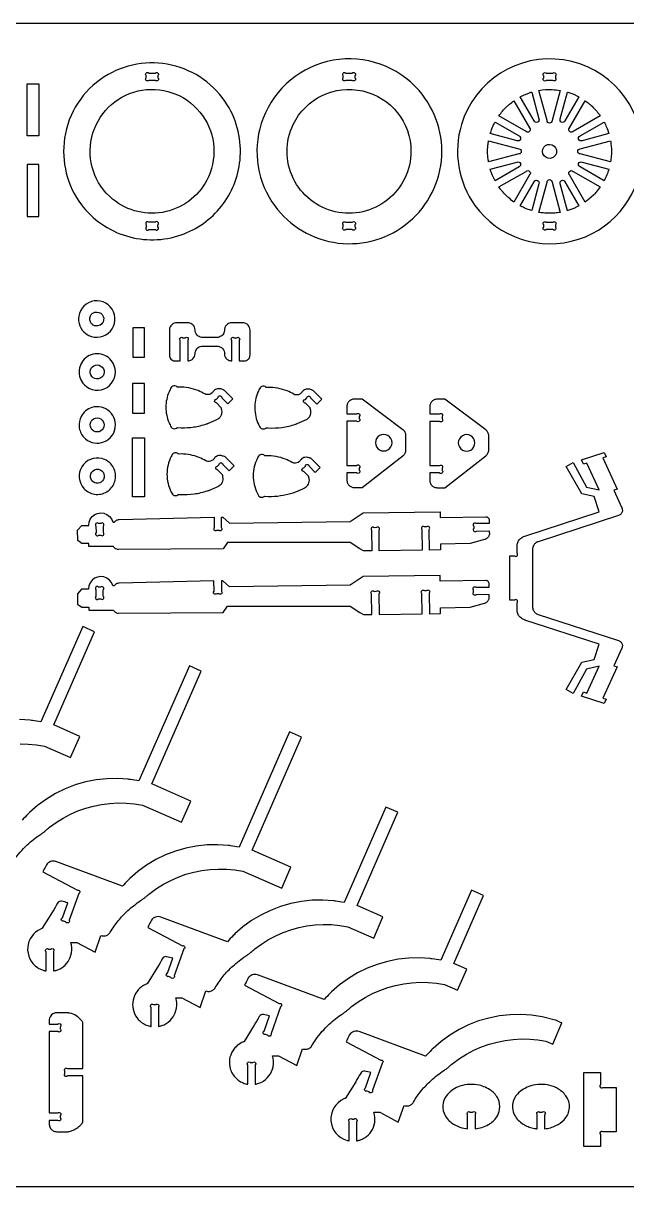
# Model space of a CAD drawing. Extents: x -21.6 to 50.9, y 1.1 to 40.4.
# Drawn here: x 1.77 to 22.16, y 1.08 to 40.38 of the extents above; entities that cross this region are included whole.
import ezdxf

# ---------------------------------------------------------------- set-up
doc = ezdxf.new("R2010")
doc.units = 0
doc.header["$MEASUREMENT"] = 0
doc.layers.get('0').update_dxf_attribs({"linetype": 'CONTINUOUS'})
doc.layers.add('SECTIONCUTEDGES', color=18, linetype='CONTINUOUS')

msp = doc.modelspace()

# ---------------------------------------------------------------- linework, layer by layer
for points in [[(50.915, 40.384), (50.915, 1.081), (-21.593, 1.081), (-21.593, 40.384)], [(2.294, 36.587), (1.896, 36.587), (1.896, 38.337), (2.294, 38.337)], [(5.862, 24.382), (5.464, 24.382), (5.464, 26.376), (5.862, 26.376)]]:
    msp.add_lwpolyline(points, close=True)
at = {"layer": 'SECTIONCUTEDGES'}
for points in [[(3.736, 34.256, 0.158451), (5.254, 33.198, 0.158579), (7.103, 33.236, 0.143083), (8.467, 34.208, 0.143219), (9.093, 35.761, 0.081543), (9.03, 36.734, 0.08205), (8.661, 37.63, 0.41824), (4.508, 38.576, 0.217104), (3.164, 36.5, 0.09957), (3.224, 35.318, 0.099953)], [(10.173, 34.355, 0.43471), (14.674, 33.57, 0.435012), (15.142, 38.112, 0.263114), (12.241, 39.133, 0.263168), (9.872, 37.174, 0.118408), (9.684, 35.728, 0.118485)], [(17.032, 34.233, 0.325322), (20.525, 33.087, 0.325497), (22.689, 36.057, 0.371858), (20.022, 39.147, 0.371962), (16.576, 36.961, 0.115164), (16.486, 35.543, 0.115322)], [(6.01, 38.703), (6.232, 38.703, -1), (6.32, 38.614), (6.32, 38.541, -1), (6.232, 38.453), (6.01, 38.453, -1), (5.922, 38.541), (5.922, 38.614, -1)], [(12.667, 38.703), (12.888, 38.703, -1), (12.977, 38.614), (12.977, 38.541, -1), (12.888, 38.453), (12.667, 38.453, -1), (12.578, 38.541), (12.578, 38.614, -1)], [(19.665, 38.451), (19.443, 38.451, -1), (19.355, 38.54), (19.355, 38.613, -1), (19.443, 38.701), (19.665, 38.701, -1), (19.753, 38.613), (19.753, 38.54, -1)], [(4.789, 34.444, -0.621062), (5.646, 38.096, -0.621375), (8.026, 35.197, -0.233521), (6.593, 34.02, -0.233759)], [(14.868, 36.058, -0.481507), (12.31, 34.018, -0.481693), (10.891, 36.965, -0.349808), (13.241, 38.097, -0.349977)], [(19.911, 38.118), (19.638, 37.096, -1), (19.467, 37.096), (19.194, 38.117, -0.057699), (19.642, 38.145, -0.024823)], [(18.349, 37.768), (18.878, 36.852, -1), (18.757, 36.731), (17.842, 37.26, -0.014778), (17.965, 37.416, -0.028539), (18.108, 37.57, -0.018438), (18.197, 37.648, -0.011345)], [(18.95, 38.06), (19.193, 37.154, -1), (19.031, 37.087), (18.562, 37.899, -0.012176), (18.738, 37.982, -0.019565), (18.85, 38.027, -0.009363), (18.9, 38.044, 0.003121)], [(20.544, 37.901), (20.074, 37.087, -1), (19.912, 37.154), (20.155, 38.061, 0.006199), (20.165, 38.059, -0.0186), (20.174, 38.056), (20.368, 37.985, -0.018388), (20.456, 37.944, 0.006129)], [(21.264, 37.26), (20.348, 36.731, -1), (20.227, 36.852), (20.756, 37.768, 0.006303), (20.821, 37.72, -0.01891), (20.885, 37.672, -0.017187), (20.962, 37.604, -0.012321), (21.063, 37.504, -0.018926), (21.146, 37.41, -0.012469)], [(17.71, 37.047), (18.522, 36.578, -1), (18.455, 36.416), (17.55, 36.659, -0.012918), (17.606, 36.82, -0.018758), (17.651, 36.929, -0.010898), (17.68, 36.988, 0.003632)], [(21.556, 36.659), (20.65, 36.416, -1), (20.583, 36.578), (21.395, 37.047, -0.026072), (21.475, 36.879, -0.02074)], [(17.492, 36.416), (18.513, 36.142, -1), (18.513, 35.971), (17.492, 35.698, 0.006429), (17.48, 35.771, -0.01929), (17.469, 35.845), (17.459, 36.057), (17.469, 36.268, -0.018896), (17.48, 36.342, 0.006298)], [(19.644, 35.837, -0.761731), (19.362, 36.198, -0.761062), (19.789, 36.032, -0.135678), (19.743, 35.915, -0.135247)], [(21.613, 35.698), (20.592, 35.971, -1), (20.592, 36.142), (21.613, 36.416, -0.005477), (21.633, 36.26, -0.027167), (21.644, 36.068, -0.022163), (21.638, 35.907, -0.016966)], [(17.548, 35.454), (18.455, 35.697, -1), (18.522, 35.535), (17.71, 35.066, -0.020623), (17.59, 35.332, -0.019978), (17.553, 35.435, -0.019766), (17.55, 35.445, 0.006588)], [(17.842, 34.853), (18.757, 35.382, -1), (18.878, 35.261), (18.349, 34.346, -0.019294), (18.175, 34.484, -0.045903), (17.922, 34.745, -0.008546), (17.885, 34.794, -0.007227)], [(20.756, 34.346), (20.227, 35.261, -1), (20.348, 35.382), (21.263, 34.854, -0.014529), (21.128, 34.68, -0.022653), (21.033, 34.576), (20.885, 34.442, -0.018394), (20.821, 34.393, 0.006131)], [(21.395, 35.066), (20.583, 35.535, -1), (20.65, 35.697), (21.555, 35.454, -0.023422), (21.486, 35.261, -0.022486)], [(18.562, 34.214), (19.031, 35.027, -1), (19.193, 34.959), (18.95, 34.054, -0.012234), (18.794, 34.108, -0.017991), (18.69, 34.151, -0.010478), (18.626, 34.182, 0.003492)], [(19.194, 33.996), (19.467, 35.017, -1), (19.638, 35.017), (19.912, 33.996, -0.013089), (19.729, 33.974, -0.036535), (19.448, 33.967, -0.015577), (19.335, 33.976, -0.012352)], [(20.155, 34.052), (19.912, 34.96, -1), (20.074, 35.027), (20.544, 34.213, 0.006248), (20.456, 34.169, -0.018746), (20.368, 34.128), (20.174, 34.057, -0.018599), (20.165, 34.055, 0.006199)], [(6.01, 33.414), (6.232, 33.414, 1), (6.32, 33.502), (6.32, 33.575, 1), (6.232, 33.664), (6.01, 33.664, 1), (5.922, 33.575), (5.922, 33.502, 1)], [(12.667, 33.664), (12.888, 33.664, -1), (12.977, 33.575), (12.977, 33.502, -1), (12.888, 33.414), (12.667, 33.414, -1), (12.578, 33.502), (12.578, 33.575, -1)], [(19.753, 33.574), (19.753, 33.501, -1), (19.665, 33.412), (19.443, 33.412, -1), (19.355, 33.501), (19.355, 33.574, -1), (19.443, 33.662), (19.665, 33.662, -1)], [(3.817, 29.958, 0.75949), (4.85, 30.54, 0.759547), (3.664, 30.576, 0.136656), (3.654, 30.245, 0.136693)], [(4.077, 30.234, -0.296821), (4.04, 30.498, -0.226812), (4.192, 30.622, -0.287658), (4.435, 30.541, -0.292131), (4.465, 30.29, -0.2076), (4.326, 30.17, -0.142803), (4.181, 30.167, -0.06574), (4.133, 30.187, -0.08291)], [(7.072, 28.978), (7.072, 29.669, 0.08601), (7.066, 29.678, -0.186349), (7.053, 29.715, -0.284949), (7.09, 29.77, -0.285005), (7.155, 29.762, -0.066648), (7.157, 29.76, 0.145329), (7.16, 29.758), (7.239, 29.758, 0.08601), (7.248, 29.763, -0.186349), (7.285, 29.776, -0.284949), (7.34, 29.74, -0.285005), (7.332, 29.674, -0.066648), (7.329, 29.672, 0.145329), (7.327, 29.669), (7.327, 28.978, 0.052408), (7.401, 28.99, 0.128325), (7.504, 29.051, 0.197605), (7.576, 29.223, -0.097222), (7.595, 29.322, -0.148336), (7.684, 29.43, -0.139985), (7.825, 29.476), (8.317, 29.476, -0.145828), (8.462, 29.427, -0.209993), (8.564, 29.259, -0.026239), (8.568, 29.214, 0.09194), (8.585, 29.132, 0.131652), (8.664, 29.029, 0.131653), (8.783, 28.98, 0.024549), (8.799, 28.979, -0.008181), (8.815, 28.978), (8.815, 29.669, 0.08601), (8.81, 29.678, -0.186349), (8.797, 29.715, -0.284949), (8.833, 29.77, -0.285005), (8.899, 29.762, -0.066648), (8.901, 29.76, 0.145329), (8.904, 29.758), (8.977, 29.758, 0.079593), (8.987, 29.763, -0.210465), (9.03, 29.775, -0.269976), (9.079, 29.736, -0.269963), (9.069, 29.674, -0.065724), (9.067, 29.672, 0.145463), (9.065, 29.669), (9.065, 28.978, 0.002017), (9.243, 28.979, 0.096696), (9.31, 28.993, 0.147636), (9.397, 29.065, 0.140954), (9.432, 29.177), (9.432, 30.019, 0.17911), (9.365, 30.188, 0.186027), (9.208, 30.267, 0.012625), (9.2, 30.268, 0.006307), (9.183, 30.268), (8.815, 30.268, 0.145828), (8.67, 30.22, 0.209993), (8.568, 30.052, 0.026239), (8.565, 30.007, -0.09194), (8.547, 29.924, -0.148336), (8.458, 29.816, -0.139985), (8.317, 29.77), (7.825, 29.77, -0.145828), (7.68, 29.819, -0.209993), (7.579, 29.987, -0.026239), (7.575, 30.032, 0.09194), (7.558, 30.115, 0.148336), (7.469, 30.223, 0.139985), (7.327, 30.268), (6.954, 30.268, 0.17911), (6.785, 30.201, 0.186027), (6.706, 30.045, 0.012625), (6.706, 30.036, 0.006307), (6.705, 30.019), (6.705, 29.177, 0.17911), (6.759, 29.042, 0.185411), (6.884, 28.979, 0.029365), (6.921, 28.977, -0.004893)], [(3.833, 28.169, 0.351914), (4.599, 28.085, 0.351881), (4.846, 28.816, 0.47942), (3.937, 29.123, 0.479384)], [(4.085, 28.454, -0.256361), (4.042, 28.678, -0.256996), (4.208, 28.833, -0.591095), (4.492, 28.531, -0.591899)], [(8.685, 27.524), (8.855, 27.693), (8.572, 27.979, 0.061834), (8.53, 28.004, 0.071753), (8.417, 28.036, 0.070796), (8.33, 28.036, 0.180454), (8.209, 27.969, 0.028701), (8.18, 27.931, -0.064537), (8.148, 27.896, -0.217452), (7.964, 27.84, -0.101565), (7.904, 27.862, 0.041153), (7.677, 27.974, 0.049712), (7.363, 28.065, 0.047932), (7.024, 28.093, 0.029051), (6.985, 28.09, -0.120977), (6.976, 28.092, -0.127528), (6.967, 28.098, 0.109877), (6.931, 28.125, 0.146598), (6.857, 28.134, 0.139937), (6.787, 28.102, 0.08355), (6.769, 28.08, 0.02938), (6.694, 27.93, 0.101616), (6.588, 27.415, 0.099445), (6.694, 26.889, 0.034322), (6.767, 26.743, 0.123945), (6.8, 26.71, 0.1368), (6.876, 26.689, 0.136799), (6.953, 26.71, 0.077822), (6.964, 26.719, -0.14103), (6.976, 26.727), (7.109, 26.72, 0.043069), (7.531, 26.747, 0.041404), (7.96, 26.849, 0.004978), (7.999, 26.862, 0.008098), (8.023, 26.871), (8.261, 26.972, 0.024375), (8.355, 27.022, 0.129126), (8.446, 27.114, 0.09051), (8.481, 27.213, 0.090384), (8.479, 27.318, 0.012931), (8.463, 27.386, 0.06611), (8.458, 27.398), (8.297, 27.56, 0.08601), (8.288, 27.563, -0.186349), (8.252, 27.58, -0.284949), (8.239, 27.645, -0.285005), (8.291, 27.685, -0.066648), (8.295, 27.685, 0.145329), (8.298, 27.685), (8.35, 27.737, 0.08601), (8.352, 27.746, -0.186349), (8.37, 27.782, -0.284949), (8.434, 27.795, -0.285005), (8.475, 27.743, -0.066648), (8.475, 27.74, 0.145329), (8.475, 27.736)], [(11.689, 27.514), (11.858, 27.682), (11.575, 27.968, 0.061834), (11.534, 27.993, 0.071753), (11.42, 28.026, 0.070796), (11.333, 28.025, 0.180454), (11.212, 27.959, 0.028701), (11.183, 27.921, -0.064537), (11.152, 27.885, -0.217452), (10.967, 27.83, -0.101565), (10.907, 27.851, 0.041153), (10.681, 27.964, 0.049712), (10.366, 28.054, 0.047932), (10.028, 28.083, 0.029051), (9.989, 28.08, -0.120977), (9.979, 28.081, -0.143915), (9.967, 28.09, 0.106181), (9.947, 28.108, 0.153336), (9.866, 28.124, 0.153374), (9.79, 28.091, 0.08355), (9.773, 28.07, 0.02938), (9.697, 27.919, 0.105944), (9.592, 27.382, 0.10377), (9.716, 26.837, 0.006426), (9.726, 26.816, 0.006464), (9.736, 26.796, 0.0153), (9.774, 26.729, 0.121465), (9.803, 26.7, 0.1368), (9.88, 26.678, 0.136799), (9.957, 26.7, 0.078657), (9.967, 26.709, -0.143569), (9.979, 26.716, -0.1092), (9.992, 26.717, 0.026431), (10.046, 26.712, 0.044729), (10.51, 26.734, 0.044729), (10.963, 26.839, 0.004978), (11.002, 26.852, 0.008098), (11.026, 26.861), (11.264, 26.961, 0.024375), (11.359, 27.012, 0.129126), (11.449, 27.104, 0.09051), (11.485, 27.205, 0.094759), (11.482, 27.308, 0.002266), (11.468, 27.372, 0.072469), (11.461, 27.388), (11.301, 27.55, 0.08601), (11.291, 27.552, -0.186349), (11.256, 27.569, -0.284949), (11.243, 27.634, -0.285005), (11.295, 27.675, -0.066648), (11.298, 27.674, 0.145329), (11.301, 27.675), (11.353, 27.726, 0.08601), (11.356, 27.736, -0.186349), (11.373, 27.772, -0.284949), (11.438, 27.785, -0.285005), (11.478, 27.732, -0.066648), (11.478, 27.729, 0.145329), (11.478, 27.726)], [(12.706, 27.191), (13.036, 27.191, -1), (13.124, 27.102), (13.124, 27.029, -1), (13.036, 26.941), (12.706, 26.941), (12.706, 25.447), (13.036, 25.447, -1), (13.124, 25.358), (13.124, 25.285, -1), (13.036, 25.197), (12.706, 25.197), (12.706, 24.949), (12.707, 24.923), (12.711, 24.899), (12.717, 24.875), (12.725, 24.852), (12.736, 24.83), (12.748, 24.809), (12.763, 24.79), (12.779, 24.773), (12.797, 24.757), (12.816, 24.742), (12.836, 24.73), (12.858, 24.719), (12.881, 24.711), (12.905, 24.705), (12.929, 24.701), (12.955, 24.7), (13.216, 24.7), (14.602, 25.78), (14.624, 25.799), (14.643, 25.82), (14.659, 25.843), (14.673, 25.867), (14.684, 25.893), (14.691, 25.92), (14.696, 25.948), (14.698, 25.976), (14.698, 26.452), (14.696, 26.482), (14.691, 26.51), (14.683, 26.538), (14.672, 26.564), (14.657, 26.589), (14.64, 26.612), (14.621, 26.633), (14.598, 26.652), (13.216, 27.688), (12.955, 27.688), (12.929, 27.686), (12.905, 27.683), (12.881, 27.677), (12.858, 27.668), (12.836, 27.658), (12.816, 27.645), (12.797, 27.631), (12.779, 27.615), (12.763, 27.597), (12.748, 27.578), (12.736, 27.557), (12.725, 27.536), (12.717, 27.513), (12.711, 27.489), (12.707, 27.464), (12.706, 27.439)], [(15.577, 24.768), (15.595, 24.752), (15.614, 24.738), (15.635, 24.725), (15.656, 24.715), (15.679, 24.706), (15.703, 24.7), (15.728, 24.696), (15.753, 24.695), (16.014, 24.695), (17.4, 25.776), (17.422, 25.794), (17.441, 25.815), (17.457, 25.838), (17.471, 25.863), (17.482, 25.888), (17.49, 25.915), (17.495, 25.943), (17.496, 25.972), (17.496, 26.448), (17.495, 26.477), (17.49, 26.505), (17.481, 26.533), (17.47, 26.559), (17.456, 26.584), (17.439, 26.607), (17.419, 26.628), (17.397, 26.647), (16.014, 27.683), (15.753, 27.683), (15.728, 27.682), (15.703, 27.678), (15.679, 27.672), (15.656, 27.664), (15.635, 27.653), (15.614, 27.641), (15.595, 27.626), (15.577, 27.61), (15.561, 27.593), (15.547, 27.573), (15.534, 27.553), (15.524, 27.531), (15.515, 27.508), (15.509, 27.484), (15.506, 27.46), (15.504, 27.434), (15.504, 27.186), (15.834, 27.186, -1), (15.923, 27.098), (15.923, 27.025, -1), (15.834, 26.936), (15.504, 26.936), (15.504, 25.442), (15.834, 25.442, -1), (15.923, 25.354), (15.923, 25.281, -1), (15.834, 25.192), (15.504, 25.192), (15.504, 24.944), (15.506, 24.919), (15.509, 24.894), (15.515, 24.87), (15.524, 24.847), (15.534, 24.825), (15.547, 24.805), (15.561, 24.786)], [(3.813, 26.402, 0.275549), (4.417, 26.218, 0.275918), (4.864, 26.662, 0.271811), (4.692, 27.261, 0.271922), (4.085, 27.403, 0.199937), (3.726, 27.102, 0.143119), (3.656, 26.752, 0.083089), (3.704, 26.568, 0.079579)], [(4.066, 26.693, -0.155223), (4.035, 26.844, -0.313109), (4.209, 27.044, -0.57487), (4.496, 26.753, -0.57607), (4.101, 26.648, -0.029852), (4.08, 26.672, -0.039166)], [(3.817, 24.669, 0.173943), (4.181, 24.475, 0.17116), (4.591, 24.556, 0.170359), (4.845, 24.858, 0.164201), (4.86, 25.265, 0.092351), (4.761, 25.457, 0.167008), (4.426, 25.678, 0.331227), (3.745, 25.4, 0.331553)], [(8.722, 25.265), (8.892, 25.434), (8.609, 25.72, 0.061834), (8.567, 25.745, 0.071753), (8.454, 25.777, 0.070796), (8.367, 25.777, 0.180454), (8.246, 25.71, 0.028701), (8.217, 25.673, -0.064537), (8.185, 25.637, -0.217452), (8.001, 25.582, -0.101565), (7.941, 25.603, 0.041153), (7.714, 25.716, 0.046108), (7.417, 25.803, 0.046145), (7.11, 25.835), (7.013, 25.833, -0.12534), (7.004, 25.839, 0.109514), (6.968, 25.866, 0.209609), (6.859, 25.867, 0.125437), (6.814, 25.833, 0.040174), (6.805, 25.819, 0.008606), (6.77, 25.753, 0.118988), (6.624, 25.15, 0.118988), (6.77, 24.548, 0.017441), (6.807, 24.481, 0.121465), (6.837, 24.452, 0.1368), (6.913, 24.43, 0.136799), (6.99, 24.452, 0.078657), (7.001, 24.461, -0.143569), (7.013, 24.468, -0.1092), (7.026, 24.469, 0.026431), (7.079, 24.464, 0.044729), (7.544, 24.486, 0.044729), (7.997, 24.59, 0.004978), (8.036, 24.604, 0.008098), (8.06, 24.612), (8.298, 24.713, 0.030376), (8.396, 24.767, 0.135943), (8.492, 24.872, 0.086245), (8.52, 24.961, 0.081858), (8.516, 25.059, 0.012931), (8.5, 25.127, 0.06611), (8.495, 25.14), (8.334, 25.302, 0.08601), (8.325, 25.304, -0.186349), (8.289, 25.321, -0.284949), (8.276, 25.386, -0.285005), (8.328, 25.426, -0.066648), (8.332, 25.426, 0.145329), (8.335, 25.427), (8.387, 25.478, 0.08601), (8.389, 25.488, -0.186349), (8.407, 25.523, -0.284949), (8.471, 25.536, -0.285005), (8.512, 25.484, -0.066648), (8.512, 25.481, 0.145329), (8.512, 25.478)], [(11.636, 25.207), (11.806, 25.376), (11.522, 25.662, 0.061834), (11.481, 25.687, 0.071753), (11.368, 25.719, 0.070796), (11.281, 25.719, 0.180454), (11.16, 25.652, 0.028701), (11.131, 25.614, -0.064537), (11.099, 25.579, -0.217452), (10.915, 25.524, -0.101565), (10.855, 25.545, 0.041153), (10.628, 25.657, 0.049712), (10.313, 25.748, 0.047932), (9.975, 25.776, 0.030378), (9.936, 25.773, -0.12906), (9.927, 25.775, -0.124737), (9.92, 25.78, 0.087165), (9.894, 25.801, 0.160133), (9.815, 25.818, 0.153374), (9.738, 25.785, 0.08355), (9.72, 25.763, 0.02938), (9.645, 25.613, 0.114664), (9.541, 25.03, 0.112453), (9.705, 24.45, 0.018916), (9.722, 24.421, 0.113433), (9.75, 24.393, 0.1368), (9.827, 24.372, 0.136799), (9.904, 24.393, 0.077822), (9.915, 24.402, -0.14103), (9.927, 24.41), (10.06, 24.403, 0.039745), (10.458, 24.426, 0.039745), (10.847, 24.512, 0.006634), (10.923, 24.536, 0.009757), (10.974, 24.554), (11.212, 24.655, 0.030376), (11.31, 24.709, 0.135943), (11.406, 24.814, 0.086245), (11.434, 24.903, 0.081858), (11.43, 25.001, 0.012931), (11.414, 25.069, 0.06611), (11.409, 25.081), (11.248, 25.243, 0.08601), (11.239, 25.246, -0.186349), (11.203, 25.263, -0.284949), (11.19, 25.328, -0.285005), (11.242, 25.368, -0.066648), (11.246, 25.368, 0.145329), (11.249, 25.368), (11.301, 25.42, 0.08601), (11.303, 25.43, -0.186349), (11.32, 25.465, -0.284949), (11.385, 25.478, -0.285005), (11.426, 25.426, -0.066648), (11.425, 25.423, 0.145329), (11.426, 25.419)], [(20.635, 17.649), (20.702, 17.795), (20.817, 17.758), (21.232, 18.662), (20.8, 18.568), (20.355, 17.744), (20.109, 17.874), (20.641, 18.801), (21.062, 18.893), (21.23, 19.41), (18.716, 20.225), (18.685, 20.237), (18.655, 20.251), (18.626, 20.267), (18.599, 20.286), (18.573, 20.307), (18.549, 20.33), (18.528, 20.356), (18.508, 20.382), (18.491, 20.411), (18.476, 20.44), (18.464, 20.471), (18.454, 20.503), (18.454, 20.807, 1), (18.366, 20.895), (18.207, 20.895), (18.207, 22.39), (18.366, 22.39, 1), (18.454, 22.478), (18.454, 22.782), (18.464, 22.814), (18.476, 22.845), (18.491, 22.874), (18.508, 22.903), (18.528, 22.93), (18.549, 22.955), (18.573, 22.978), (18.599, 22.999), (18.626, 23.018), (18.655, 23.034), (18.685, 23.048), (18.716, 23.06), (21.23, 23.876), (21.062, 24.392), (20.641, 24.484), (20.109, 25.411), (20.355, 25.542), (20.8, 24.717), (21.232, 24.623), (20.817, 25.527), (20.702, 25.49), (20.635, 25.636), (21.399, 25.884), (21.466, 25.738), (21.351, 25.701), (21.837, 24.643), (21.723, 24.606), (21.996, 24.011), (22.005, 23.986), (22.011, 23.96), (22.013, 23.934), (22.012, 23.907), (22.006, 23.881), (21.997, 23.856), (21.985, 23.833), (21.969, 23.811), (21.951, 23.792), (21.93, 23.775), (21.907, 23.762), (21.882, 23.752), (19.167, 22.871), (19.141, 22.861), (19.115, 22.848), (19.091, 22.833), (19.069, 22.815), (19.049, 22.794), (19.031, 22.772), (19.016, 22.748), (19.003, 22.723), (18.992, 22.696), (18.985, 22.669), (18.98, 22.64), (18.979, 22.612), (18.979, 20.673), (18.98, 20.645), (18.985, 20.616), (18.992, 20.589), (19.003, 20.562), (19.016, 20.537), (19.031, 20.513), (19.049, 20.491), (19.069, 20.47), (19.091, 20.453), (19.115, 20.437), (19.141, 20.424), (19.167, 20.414), (21.882, 19.533), (21.907, 19.523), (21.93, 19.51), (21.951, 19.493), (21.969, 19.474), (21.985, 19.452), (21.997, 19.429), (22.006, 19.404), (22.012, 19.378), (22.013, 19.351), (22.011, 19.325), (22.005, 19.299), (21.996, 19.274), (21.723, 18.679), (21.837, 18.642), (21.351, 17.584), (21.466, 17.547), (21.399, 17.401)], [(4.059, 24.98, -0.600683), (4.306, 25.317, -0.6007), (4.447, 24.923, -0.249453), (4.238, 24.848, -0.249466)], [(3.609, 22.906), (3.606, 23.264), (3.745, 23.418), (3.979, 23.422), (3.992, 23.53), (4.032, 23.63), (4.097, 23.718), (4.182, 23.785), (4.282, 23.828), (4.389, 23.844), (4.497, 23.831), (4.598, 23.791), (4.685, 23.726), (4.753, 23.641), (4.796, 23.541), (4.8, 23.538), (4.805, 23.535), (4.811, 23.533), (4.816, 23.532), (4.822, 23.531), (4.828, 23.531), (4.834, 23.532), (4.839, 23.534), (4.845, 23.536), (4.849, 23.539), (4.854, 23.543), (4.858, 23.547), (4.875, 23.565), (4.894, 23.581), (4.915, 23.594), (4.937, 23.605), (4.961, 23.613), (4.985, 23.618), (5.01, 23.62), (8.216, 23.695), (8.22, 23.348, 1), (8.31, 23.261), (8.383, 23.262, 1), (8.47, 23.352), (8.466, 23.701), (8.511, 23.702), (8.737, 23.492), (12.815, 23.553), (13.253, 23.846), (15.854, 23.884), (15.857, 23.685), (17.398, 23.71), (17.413, 23.709), (17.428, 23.707), (17.442, 23.703), (17.455, 23.697), (17.467, 23.689), (17.479, 23.679), (17.488, 23.668), (17.497, 23.656), (17.503, 23.643), (17.508, 23.629), (17.51, 23.614), (17.511, 23.6), (17.514, 23.489), (17.076, 23.482, 1), (16.989, 23.392), (16.99, 23.319, 1), (17.08, 23.232), (17.517, 23.239), (17.519, 23.115), (17.513, 23.095), (17.505, 23.075), (17.496, 23.057), (17.485, 23.039), (17.473, 23.022), (17.459, 23.006), (17.444, 22.992), (17.427, 22.979), (17.41, 22.968), (17.391, 22.958), (17.372, 22.95), (17.352, 22.943), (16.875, 22.807), (15.869, 22.791), (15.872, 22.592), (15.497, 22.586), (15.487, 23.282, 1), (15.398, 23.369), (15.324, 23.368, 1), (15.237, 23.278), (15.247, 22.584), (13.798, 22.566), (13.79, 23.258, 1), (13.7, 23.345), (13.627, 23.344, 1), (13.54, 23.255), (13.548, 22.563), (13.266, 22.56), (13.145, 22.629), (12.817, 22.842), (8.67, 22.842), (8.523, 22.63), (4.986, 22.606), (4.957, 22.61), (4.928, 22.618), (4.901, 22.63), (4.876, 22.645), (4.853, 22.664), (4.833, 22.686), (4.816, 22.711), (3.984, 22.705), (3.984, 22.81), (3.749, 22.809)], [(4.477, 23.178), (4.476, 23.4, 1), (4.387, 23.488), (4.313, 23.487, 1), (4.226, 23.398), (4.227, 23.177, 1), (4.316, 23.089), (4.389, 23.089, 1)], [(3.606, 20.755), (3.746, 20.658), (3.981, 20.659), (3.981, 20.554), (4.814, 20.559), (4.83, 20.535), (4.85, 20.513), (4.873, 20.494), (4.898, 20.479), (4.925, 20.467), (4.954, 20.459), (4.983, 20.455), (8.521, 20.479), (8.667, 20.691), (12.814, 20.691), (13.142, 20.478), (13.264, 20.409), (13.545, 20.411), (13.537, 21.104, -1), (13.624, 21.193), (13.697, 21.194, -1), (13.787, 21.107), (13.795, 20.414), (15.244, 20.432), (15.235, 21.127, -1), (15.322, 21.217), (15.395, 21.218, -1), (15.484, 21.131), (15.494, 20.435), (15.869, 20.441), (15.866, 20.64), (16.872, 20.656), (17.349, 20.792), (17.369, 20.798), (17.389, 20.807), (17.407, 20.816), (17.424, 20.828), (17.441, 20.841), (17.456, 20.855), (17.47, 20.871), (17.482, 20.888), (17.493, 20.905), (17.503, 20.924), (17.51, 20.944), (17.516, 20.964), (17.514, 21.088), (17.077, 21.081, -1), (16.987, 21.167), (16.986, 21.241, -1), (17.073, 21.331), (17.511, 21.338), (17.508, 21.448), (17.508, 21.463), (17.505, 21.478), (17.5, 21.492), (17.494, 21.505), (17.486, 21.517), (17.476, 21.528), (17.465, 21.537), (17.452, 21.545), (17.439, 21.552), (17.425, 21.556), (17.41, 21.558), (17.396, 21.559), (15.854, 21.534), (15.851, 21.733), (13.25, 21.694), (12.812, 21.402), (8.734, 21.341), (8.508, 21.551), (8.463, 21.549), (8.467, 21.2, -1), (8.38, 21.111), (8.307, 21.11, -1), (8.217, 21.197), (8.213, 21.544), (5.007, 21.469), (4.982, 21.467), (4.958, 21.462), (4.934, 21.454), (4.912, 21.443), (4.891, 21.43), (4.872, 21.414), (4.855, 21.396), (4.851, 21.392), (4.847, 21.388), (4.842, 21.385), (4.836, 21.383), (4.831, 21.381), (4.825, 21.38), (4.819, 21.38), (4.814, 21.381), (4.808, 21.382), (4.803, 21.384), (4.798, 21.387), (4.793, 21.39), (4.75, 21.49), (4.682, 21.575), (4.595, 21.64), (4.494, 21.68), (4.386, 21.693), (4.279, 21.677), (4.179, 21.634), (4.094, 21.566), (4.029, 21.479), (3.989, 21.378), (3.977, 21.27), (3.742, 21.267), (3.603, 21.113)], [(4.313, 20.938), (4.387, 20.938, 1), (4.474, 21.027), (4.473, 21.249, 1), (4.384, 21.337), (4.311, 21.336, 1), (4.223, 21.247), (4.224, 21.026, 1)], [(2.539, 8.369), (2.539, 9.017, 0.08601), (2.533, 9.026, -0.186349), (2.52, 9.063, -0.284949), (2.557, 9.118, -0.285005), (2.622, 9.11, -0.066648), (2.624, 9.108, 0.145329), (2.627, 9.106), (2.7, 9.106, 0.08601), (2.709, 9.111, -0.186349), (2.746, 9.124, -0.284949), (2.801, 9.088, -0.285005), (2.793, 9.022, -0.066648), (2.791, 9.02, 0.145329), (2.789, 9.017), (2.789, 8.369, 0.020963), (2.898, 8.398, 0.061647), (3.051, 8.467, 0.220567), (3.399, 8.986, 0.114184), (3.375, 9.334), (3.574, 9.334), (4.195, 9.006), (4.394, 9.567, 0.110316), (4.521, 9.553, 0.121881), (4.631, 9.594, 0.112814), (4.711, 9.68, -0.038886), (4.978, 10.066, -0.039453), (5.302, 10.408, -0.033728), (5.736, 10.748, -0.013715), (5.785, 10.779, 0.024577), (5.833, 10.812, 0.026089), (5.908, 10.874, -0.020061), (6.045, 10.99), (6.27, 11.154), (6.506, 11.3), (6.751, 11.43), (7.005, 11.541), (7.267, 11.634), (7.534, 11.708), (7.807, 11.763), (8.082, 11.798), (8.359, 11.813), (8.637, 11.808), (8.913, 11.783), (9.187, 11.739), (10.502, 11.164), (10.815, 11.878), (9.5, 12.453), (11.169, 16.269), (10.77, 16.445), (9.061, 12.556, -0.002171), (8.775, 12.602, 0.013028), (8.703, 12.612), (8.341, 12.636), (7.978, 12.629), (7.617, 12.59), (7.261, 12.521), (6.913, 12.42), (6.574, 12.29), (6.248, 12.131), (5.937, 11.944), (5.644, 11.731), (5.37, 11.493, 0.013028), (5.318, 11.442, -0.002171), (5.117, 11.232), (2.872, 12.064, 0.161142), (2.692, 12.064, 0.167596), (2.555, 11.959, 0.03262), (2.528, 11.912, -0.002417), (2.431, 11.717), (3.605, 11.096, 0.09055), (3.615, 11.097, -0.212359), (3.656, 11.092, -0.269976), (3.684, 11.04, -0.269963), (3.652, 10.991, -0.070277), (3.649, 10.99, 0.159377), (3.647, 10.989), (3.325, 10.08, 0.076692), (3.326, 10.068, -0.209964), (3.322, 10.023, -0.269976), (3.267, 9.99, -0.269963), (3.211, 10.022, -0.064517), (3.21, 10.025, 0.141785), (3.208, 10.027), (3.141, 10.054, 0.088915), (3.131, 10.053, -0.186846), (3.092, 10.053, -0.284949), (3.054, 10.106, -0.285005), (3.084, 10.163, -0.067854), (3.087, 10.164, 0.149011), (3.09, 10.166), (3.271, 10.675, 0.000984), (3.065, 10.724, 0.161021), (2.989, 10.718, 0.167951), (2.926, 10.66, -0.009744), (2.758, 10.367), (2.413, 9.81, -0.104608), (2.402, 9.804, 0.035992), (2.356, 9.787, 0.271691), (1.919, 9.168, 0.272097), (2.247, 8.486, 0.041095), (2.353, 8.426, 0.04113), (2.468, 8.385, 0.017881), (2.503, 8.377, -0.00596)], [(6.086, 6.496), (6.086, 7.144, 0.08601), (6.081, 7.152, -0.186349), (6.068, 7.19, -0.284949), (6.104, 7.245, -0.285005), (6.17, 7.237, -0.066648), (6.172, 7.234, 0.145329), (6.175, 7.232), (6.248, 7.232, 0.08601), (6.256, 7.237, -0.186349), (6.294, 7.251, -0.284949), (6.349, 7.214, -0.285005), (6.341, 7.149, -0.066648), (6.338, 7.147, 0.145329), (6.336, 7.144), (6.336, 6.496, 0.020963), (6.446, 6.525, 0.061647), (6.599, 6.594, 0.220567), (6.947, 7.113, 0.114184), (6.922, 7.461), (7.122, 7.461), (7.742, 7.133), (7.941, 7.694, 0.110316), (8.069, 7.68, 0.121881), (8.179, 7.72, 0.112814), (8.259, 7.806, -0.038886), (8.525, 8.193, -0.039453), (8.85, 8.535, -0.033728), (9.284, 8.874, -0.013715), (9.333, 8.906, 0.024577), (9.381, 8.938, 0.026089), (9.456, 9, -0.020061), (9.593, 9.117), (9.818, 9.28), (10.053, 9.427), (10.299, 9.556), (10.553, 9.668), (10.815, 9.761), (11.082, 9.835), (11.354, 9.89), (11.63, 9.924), (11.907, 9.94), (12.184, 9.935), (12.461, 9.91), (12.735, 9.865), (13.611, 9.482), (13.924, 10.197), (13.047, 10.58), (14.425, 13.73), (14.025, 13.905), (12.609, 10.683, -0.002171), (12.322, 10.729, 0.013028), (12.251, 10.739), (11.889, 10.763), (11.526, 10.756), (11.165, 10.717), (10.809, 10.647), (10.461, 10.547), (10.122, 10.416), (9.796, 10.257), (9.485, 10.07), (9.191, 9.857), (8.917, 9.619, 0.013028), (8.866, 9.568, -0.002171), (8.665, 9.359), (6.419, 10.19, 0.161142), (6.24, 10.19, 0.167596), (6.102, 10.085, 0.03262), (6.075, 10.038, -0.002417), (5.978, 9.843), (7.153, 9.223, 0.09698), (7.162, 9.224, -0.188225), (7.198, 9.221, -0.284949), (7.231, 9.17, -0.285005), (7.2, 9.118, -0.071202), (7.197, 9.117, 0.159243), (7.195, 9.115), (6.872, 8.206, 0.076692), (6.874, 8.195, -0.209964), (6.87, 8.149, -0.269976), (6.815, 8.116, -0.269963), (6.759, 8.148, -0.064517), (6.758, 8.151, 0.141785), (6.756, 8.154), (6.688, 8.181, 0.088915), (6.679, 8.179, -0.186846), (6.64, 8.18, -0.284949), (6.602, 8.232, -0.285005), (6.632, 8.29, -0.067854), (6.635, 8.291, 0.149011), (6.638, 8.292), (6.818, 8.802, 0.000984), (6.613, 8.851, 0.161021), (6.537, 8.844, 0.167951), (6.473, 8.787, -0.009744), (6.306, 8.493), (5.961, 7.936, -0.104608), (5.95, 7.93, 0.035992), (5.904, 7.913, 0.211334), (5.5, 7.461, 0.211919), (5.564, 6.859, 0.104197), (5.767, 6.633, 0.101482), (6.051, 6.503, 0.013414), (6.068, 6.499, -0.004471)], [(9.355, 4.543), (9.355, 5.191, 0.08601), (9.35, 5.199, -0.186349), (9.337, 5.236, -0.284949), (9.373, 5.292, -0.285005), (9.438, 5.284, -0.066648), (9.441, 5.281, 0.145329), (9.443, 5.279), (9.516, 5.279, 0.08601), (9.525, 5.284, -0.186349), (9.562, 5.297, -0.284949), (9.617, 5.261, -0.285005), (9.609, 5.196, -0.066648), (9.607, 5.193, 0.145329), (9.605, 5.191), (9.605, 4.543, 0.023544), (9.728, 4.576, 0.03569), (9.807, 4.607, 0.236612), (10.211, 5.136, 0.122364), (10.191, 5.508), (10.39, 5.508), (11.011, 5.18), (11.21, 5.741, 0.09929), (11.327, 5.725, 0.110758), (11.428, 5.755, 0.133074), (11.522, 5.846, -0.017801), (11.652, 6.05, -0.056835), (12.103, 6.567, -0.035533), (12.552, 6.921, -0.013715), (12.601, 6.952, 0.024577), (12.649, 6.985, 0.026089), (12.724, 7.047, -0.020061), (12.862, 7.164), (13.086, 7.327), (13.322, 7.474), (13.567, 7.603), (13.822, 7.715), (14.083, 7.808), (14.351, 7.882), (14.623, 7.936), (14.898, 7.971), (15.176, 7.986), (15.453, 7.981), (15.73, 7.957), (16.004, 7.912), (16.442, 7.721), (16.754, 8.435), (16.316, 8.627), (17.319, 10.92), (16.917, 11.096), (15.878, 8.73, -0.002171), (15.591, 8.775, 0.013028), (15.519, 8.785), (15.157, 8.81), (14.795, 8.802), (14.434, 8.764), (14.078, 8.694), (13.729, 8.593), (13.391, 8.463), (13.065, 8.304), (12.754, 8.117), (12.46, 7.904), (12.186, 7.666, 0.013028), (12.135, 7.615, -0.002171), (11.934, 7.406), (9.688, 8.237, 0.161142), (9.509, 8.237, 0.167596), (9.371, 8.132, 0.03262), (9.344, 8.085, -0.002417), (9.247, 7.89), (10.421, 7.27, 0.09698), (10.43, 7.271, -0.188225), (10.467, 7.268, -0.284949), (10.5, 7.217, -0.285005), (10.469, 7.164, -0.071202), (10.466, 7.163, 0.159243), (10.463, 7.162), (10.141, 6.253, 0.076692), (10.143, 6.242, -0.209964), (10.139, 6.196, -0.269976), (10.084, 6.163, -0.269963), (10.028, 6.195, -0.064517), (10.026, 6.198, 0.141785), (10.025, 6.201), (9.957, 6.228, 0.082495), (9.946, 6.226, -0.210967), (9.902, 6.23, -0.269976), (9.87, 6.283, -0.269963), (9.901, 6.336, -0.06693), (9.904, 6.338, 0.149145), (9.906, 6.339), (10.087, 6.849, 0.000984), (9.882, 6.898, 0.161021), (9.805, 6.891, 0.167951), (9.742, 6.834, -0.009744), (9.574, 6.54), (9.229, 5.983, -0.129096), (9.217, 5.977, 0.054431), (9.204, 5.974, 0.156273), (8.847, 5.673, 0.217069), (8.765, 5.063, 0.127249), (8.959, 4.743, 0.127512), (9.284, 4.558, 0.017881), (9.32, 4.55, -0.00596)], [(3.78, 4.823), (3.265, 4.823, 0.079593), (3.255, 4.817, -0.210465), (3.212, 4.805, -0.269976), (3.162, 4.845, -0.269963), (3.172, 4.907, -0.065724), (3.174, 4.909, 0.145463), (3.176, 4.911), (3.176, 4.985, 0.08601), (3.171, 4.993, -0.186349), (3.158, 5.03, -0.284949), (3.194, 5.086, -0.285005), (3.26, 5.077, -0.066648), (3.262, 5.075, 0.145329), (3.265, 5.073), (3.78, 5.073), (3.78, 6.637, 0.084752), (3.774, 6.648, 0.003619), (3.744, 6.687, 0.086498), (3.561, 6.852, 0.086818), (3.334, 6.945, 0.011122), (3.293, 6.953, 0.021494), (3.271, 6.956), (2.898, 6.956, 0.17911), (2.728, 6.888, 0.186027), (2.648, 6.731, 0.033765), (2.646, 6.652, -0.008515), (2.647, 6.573), (2.932, 6.573, 0.08601), (2.941, 6.578, -0.186349), (2.978, 6.591, -0.284949), (3.033, 6.555, -0.285005), (3.025, 6.49, -0.066648), (3.023, 6.487, 0.145329), (3.021, 6.485), (3.021, 6.411, 0.079593), (3.026, 6.402, -0.210465), (3.038, 6.358, -0.269976), (2.999, 6.309, -0.269963), (2.937, 6.319, -0.065724), (2.935, 6.321, 0.145463), (2.932, 6.323), (2.647, 6.323), (2.647, 3.573), (2.932, 3.573, 0.079593), (2.942, 3.579, -0.210465), (2.985, 3.591, -0.269976), (3.034, 3.552, -0.269963), (3.025, 3.489, -0.065724), (3.022, 3.487, 0.145463), (3.021, 3.485), (3.021, 3.411, 0.08601), (3.026, 3.403, -0.186349), (3.039, 3.366, -0.284949), (3.003, 3.311, -0.285005), (2.937, 3.319, -0.066648), (2.935, 3.321, 0.145329), (2.932, 3.323), (2.647, 3.323, 0.0062), (2.649, 3.179, 0.14327), (2.69, 3.051, 0.122636), (2.778, 2.972, 0.116385), (2.898, 2.94), (3.273, 2.94, 0.035779), (3.33, 2.949, 0.046773), (3.456, 2.989, 0.061713), (3.617, 3.084, 0.064156), (3.745, 3.21, 0.003544), (3.774, 3.248, 0.084661), (3.78, 3.259)], [(12.783, 2.629), (12.783, 3.277, 0.08601), (12.778, 3.286, -0.186349), (12.765, 3.323, -0.284949), (12.801, 3.378, -0.285005), (12.866, 3.37, -0.066648), (12.869, 3.368, 0.145329), (12.871, 3.366), (12.945, 3.366, 0.08601), (12.953, 3.371, -0.186349), (12.99, 3.384, -0.284949), (13.045, 3.348, -0.285005), (13.037, 3.282, -0.066648), (13.035, 3.28, 0.145329), (13.033, 3.277), (13.033, 2.629, 0.020963), (13.142, 2.658, 0.061647), (13.296, 2.727, 0.220567), (13.644, 3.246, 0.114184), (13.619, 3.594), (13.818, 3.594), (14.439, 3.266), (14.638, 3.827, 0.110316), (14.766, 3.813, 0.121881), (14.875, 3.854, 0.112814), (14.956, 3.94, -0.038886), (15.222, 4.326, -0.039453), (15.547, 4.668, -0.033728), (15.98, 5.008, -0.013715), (16.029, 5.039, 0.024577), (16.078, 5.071, 0.026089), (16.152, 5.134, -0.020061), (16.29, 5.25), (16.514, 5.414), (16.75, 5.56), (16.996, 5.69), (17.25, 5.801), (17.511, 5.894), (17.779, 5.968), (18.051, 6.023), (18.326, 6.058), (18.604, 6.073), (18.881, 6.068), (19.158, 6.043), (19.432, 5.999), (19.66, 5.899), (19.972, 6.614, -0.004535), (19.79, 6.695, 0.027218), (19.744, 6.713), (19.306, 6.816), (18.947, 6.872), (18.585, 6.896), (18.223, 6.889), (17.862, 6.85), (17.506, 6.78), (17.157, 6.68), (16.819, 6.55), (16.493, 6.391), (16.182, 6.204), (15.888, 5.991), (15.614, 5.753, 0.013028), (15.563, 5.702, -0.002171), (15.362, 5.492), (13.116, 6.324, 0.161142), (12.937, 6.324, 0.167596), (12.799, 6.219, 0.03262), (12.772, 6.172, -0.002417), (12.675, 5.976), (13.849, 5.356, 0.09698), (13.858, 5.357, -0.188225), (13.895, 5.355, -0.284949), (13.928, 5.303, -0.285005), (13.897, 5.251, -0.071202), (13.894, 5.25, 0.159243), (13.891, 5.249), (13.569, 4.34, 0.083106), (13.571, 4.33, -0.185852), (13.57, 4.29, -0.284949), (13.516, 4.25, -0.285005), (13.456, 4.281, -0.065441), (13.455, 4.284, 0.141651), (13.453, 4.287), (13.385, 4.314, 0.088915), (13.375, 4.313, -0.186846), (13.337, 4.313, -0.284949), (13.299, 4.366, -0.285005), (13.329, 4.423, -0.067854), (13.332, 4.424, 0.149011), (13.334, 4.426), (13.515, 4.935, 0.000984), (13.31, 4.984, 0.161021), (13.233, 4.978, 0.167951), (13.17, 4.92, -0.009744), (13.002, 4.627), (12.657, 4.069, -0.104608), (12.646, 4.064, 0.035992), (12.601, 4.047, 0.316137), (12.163, 3.305, 0.316953), (12.713, 2.645, 0.017881), (12.748, 2.637, -0.00596)], [(21.272, 4.935), (21.272, 4.523, 1), (21.36, 4.435), (21.806, 4.435), (21.806, 2.935), (21.36, 2.935, 1), (21.272, 2.846), (21.272, 2.435), (20.714, 2.435), (20.714, 4.935)], [(16.785, 3.037), (16.785, 3.513, 0.08601), (16.779, 3.521, -0.186349), (16.766, 3.558, -0.284949), (16.803, 3.614, -0.285005), (16.868, 3.605, -0.066648), (16.87, 3.603, 0.145329), (16.873, 3.601), (16.946, 3.601, 0.08601), (16.955, 3.606, -0.186349), (16.992, 3.619, -0.284949), (17.047, 3.583, -0.285005), (17.039, 3.518, -0.066648), (17.037, 3.515, 0.145329), (17.035, 3.513), (17.035, 3.037, 0.098597), (17.486, 3.18, 0.122424), (17.767, 3.44, 0.107731), (17.864, 3.695, 0.150933), (17.811, 4.05, 0.125074), (17.579, 4.328, 0.101504), (17.174, 4.509, 0.067922), (16.851, 4.537, 0.066574), (16.526, 4.476, 0.133449), (16.106, 4.199, 0.124418), (15.962, 3.919, 0.155918), (15.991, 3.562, 0.137063), (16.241, 3.242, 0.079176), (16.524, 3.095, 0.04942)], [(19.136, 3.037), (19.136, 3.513, 0.08601), (19.131, 3.521, -0.186349), (19.118, 3.558, -0.284949), (19.154, 3.614, -0.285005), (19.22, 3.605, -0.066648), (19.222, 3.603, 0.145329), (19.225, 3.601), (19.298, 3.601, 0.08601), (19.306, 3.606, -0.186349), (19.344, 3.619, -0.284949), (19.399, 3.583, -0.285005), (19.391, 3.518, -0.066648), (19.388, 3.515, 0.145329), (19.386, 3.513), (19.386, 3.037, 0.027668), (19.58, 3.074, 0.055217), (19.77, 3.144, 0.085085), (20.045, 3.346, 0.151535), (20.217, 3.687, 0.187353), (20.128, 4.112, 0.110616), (19.859, 4.376, 0.078701), (19.56, 4.502, 0.130103), (18.922, 4.49, 0.137957), (18.468, 4.211, 0.130167), (18.313, 3.919, 0.205831), (18.398, 3.449, 0.122498), (18.701, 3.171, 0.039758), (18.867, 3.097, 0.039941), (19.043, 3.05, 0.014778), (19.089, 3.043, -0.004926)]]:
    msp.add_lwpolyline(points, format="xyb", close=True, dxfattribs=at)
for points in [[(1.896, 33.859), (2.294, 33.859), (2.294, 35.609), (1.896, 35.609)], [(5.469, 29.101), (5.867, 29.101), (5.867, 30.101), (5.469, 30.101)], [(5.464, 27.213), (5.862, 27.213), (5.862, 28.213), (5.464, 28.213)], [(13.753, 26.017), (13.811, 25.973), (13.878, 25.945), (13.95, 25.935), (14.023, 25.945), (14.09, 25.973), (14.148, 26.017), (14.192, 26.075), (14.22, 26.142), (14.229, 26.214), (14.22, 26.287), (14.192, 26.354), (14.148, 26.412), (14.09, 26.456), (14.023, 26.484), (13.95, 26.493), (13.878, 26.484), (13.811, 26.456), (13.753, 26.412), (13.709, 26.354), (13.681, 26.287), (13.671, 26.214), (13.681, 26.142), (13.709, 26.075)], [(16.47, 26.21), (16.479, 26.138), (16.507, 26.07), (16.551, 26.013), (16.609, 25.968), (16.677, 25.94), (16.749, 25.931), (16.821, 25.94), (16.888, 25.968), (16.946, 26.013), (16.99, 26.07), (17.018, 26.138), (17.028, 26.21), (17.018, 26.282), (16.99, 26.349), (16.946, 26.407), (16.888, 26.452), (16.821, 26.479), (16.749, 26.489), (16.677, 26.479), (16.609, 26.452), (16.551, 26.407), (16.507, 26.349), (16.479, 26.282)]]:
    msp.add_lwpolyline(points, close=True, dxfattribs=at)
for points in [[(1.663, 16.038), (1.94, 16.033), (2.217, 16.009), (2.491, 15.964), (3.367, 15.581), (3.68, 16.295), (2.803, 16.679), (4.181, 19.828), (3.78, 20.004), (2.365, 16.782, -0.002171), (2.078, 16.827, 0.013028), (2.006, 16.837), (1.644, 16.862)], [(1.448, 12.109, -0.056835), (1.899, 12.626, -0.035533), (2.348, 12.98, -0.013715), (2.397, 13.011, 0.024577), (2.445, 13.044, 0.026089), (2.52, 13.106, -0.020061), (2.657, 13.223), (2.882, 13.386), (3.117, 13.533), (3.363, 13.662), (3.617, 13.774), (3.879, 13.867), (4.146, 13.941), (4.418, 13.995), (4.694, 14.03), (4.971, 14.045), (5.249, 14.04), (5.525, 14.016), (5.799, 13.971), (7.114, 13.396), (7.426, 14.111), (6.112, 14.686), (7.78, 18.502), (7.382, 18.677), (5.673, 14.789, -0.002171), (5.387, 14.834, 0.013028), (5.315, 14.844), (4.953, 14.868), (4.59, 14.861), (4.229, 14.823), (3.873, 14.753), (3.525, 14.652), (3.186, 14.522), (2.86, 14.363), (2.549, 14.176), (2.255, 13.963), (1.981, 13.725, 0.013028), (1.93, 13.674, -0.002171), (1.729, 13.464)]]:
    msp.add_lwpolyline(points, format="xyb", dxfattribs=at)

doc.saveas('drawing.dxf')
